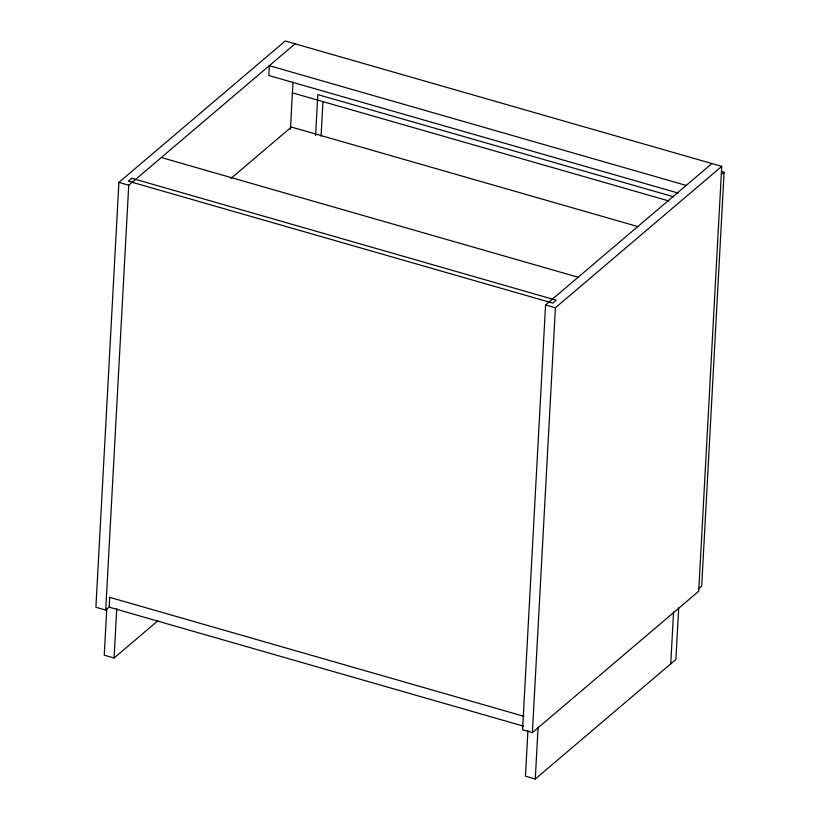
<?xml version="1.0" encoding="UTF-8"?>
<svg xmlns="http://www.w3.org/2000/svg" width="820" height="820" viewBox="0 0 820 820"><rect width="100%" height="100%" fill="white"/><g stroke="black" fill="none" stroke-linecap="round" stroke-linejoin="round"><path stroke-width="1.23" d="M711.914 163.549L545.566 304.938L522.565 729.779L532.385 732.608L698.722 591.21L721.733 166.368L285.247 41L118.9 182.399L95.899 607.241L105.718 610.059L109.603 606.749M105.718 610.059L128.73 185.217L295.067 43.819M106.784 608.337L104.253 655.2L114.072 658.019L157.932 620.74M109.675 597.339L109.142 607.138L523.529 726.161M114.072 658.019L116.748 608.624M290.434 129.304L292.996 82.092M315.587 135.464L317.801 94.607L673.384 196.728M321.091 136.151L322.967 101.618M527.926 730.579L525.456 776.181L535.275 779L675.895 659.475L678.714 607.538M532.385 732.608L555.396 307.766L721.733 166.368M535.275 779L538.094 727.063M670.75 663.841L673.568 611.915M721.641 171.554L724.101 172.261L701.684 586.208L698.261 589.129M230.953 178.432L291.387 127.059L637.806 226.566M721.528 174.445L724.101 172.261M686.186 185.412L269.339 65.682L268.816 75.491L678.284 193.1M292.156 92.773L668.884 200.972M161.304 157.522L578.151 277.242M118.9 182.399L128.73 185.217M545.566 304.938L555.396 307.766M109.552 597.298L524.062 716.362M131.764 178.288L128.34 181.199L552.823 303.123L556.247 300.202L131.764 178.288"/></g></svg>
